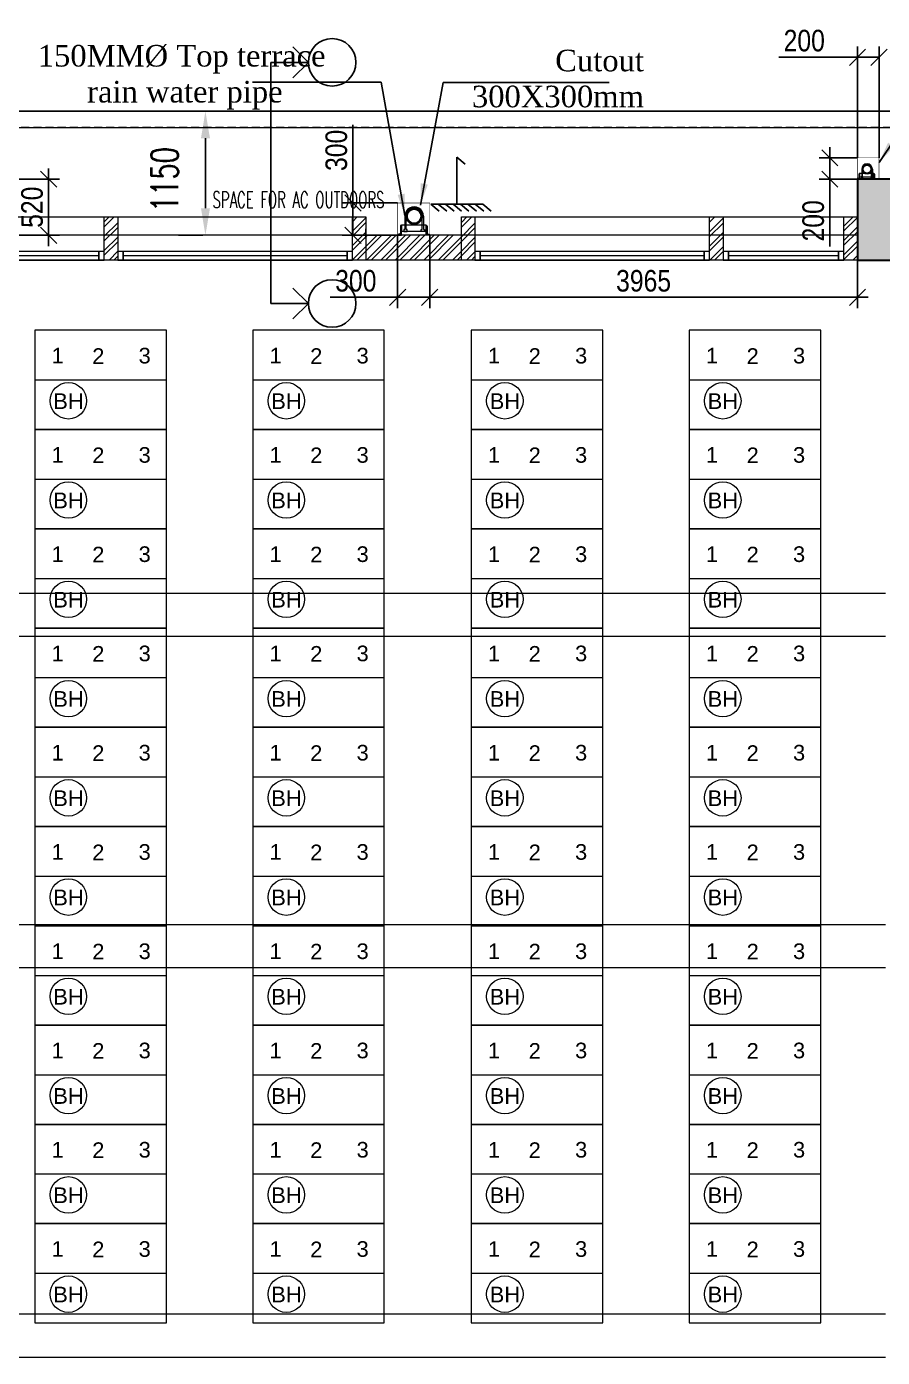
# Model space of a CAD drawing. Header units: inches. Extents: x 5899882 to 5988838, y -468923 to -96891.
# Drawn here: x 5945909 to 5953840, y -199105 to -186771 of the extents above; entities that cross this region are included whole.
import ezdxf

# ---------------------------------------------------------------- set-up
doc = ezdxf.new("R2010")
doc.units = ezdxf.units.IN
doc.header["$MEASUREMENT"] = 0
doc.linetypes.add('1', pattern=[0])
doc.linetypes.add('DASHED', pattern=[0.75, 0.5, -0.25])
doc.layers.get('Defpoints').update_dxf_attribs({"color": 8})
for name, color, linetype in [('0 slc Rwp sloape', 7, 'Continuous'), ('0- SLC ARCH LAYOUT', 7, 'Continuous'), ('0- SLC DIMENSION', 7, 'Continuous'), ('0- SLC HIDE BOX & CUTOUT', 6, 'Continuous'), ('0-SLC- Waste water down take', 6, 'Continuous'), ('0-SLC-100mm Soil Pipe', 190, 'Continuous'), ('a_150 walls', 8, '1'), ('CL', 7, 'Continuous'), ('P-TEXT', 7, 'Continuous'), ('rwp', 5, 'Continuous')]:
    doc.layers.add(name, color=color, linetype=linetype)
for name, color, linetype, lineweight in [('0-SLC-CLAMPS', 7, 'Continuous', 9), ('ARCL-HATCH-B', 8, 'Continuous', 5), ('ARLC-COL', 8, 'Continuous', 30), ('ARLC-DIM0', 8, 'Continuous', 5), ('ARLC-DIM1', 8, 'Continuous', 5), ('ARLC-DOOR-W', 8, 'Continuous', 5), ('ARLC-ELE0', 8, 'Continuous', 9), ('ARLC-ELE1', 8, 'Continuous', 13), ('ARLC-FUR (NOMN)', 8, 'Continuous', 9), ('ARLC-FURN', 8, 'Continuous', 9), ('ARLC-HATCH-C', 8, 'Continuous', 5), ('ARLC-TEXT0', 8, 'Continuous', 20), ('ARLC-WALL', 8, 'Continuous', 15)]:
    doc.layers.add(name, color=color, linetype=linetype, lineweight=lineweight)
doc.styles.add('ARIAL', font='tahoma.ttf')
doc.styles.add('LT0050R', font='arial.ttf', dxfattribs={"height": 120})
doc.styles.add('RS', font='simplex8.shx', dxfattribs={"width": 0.6, "height": 150})
doc.styles.add('SIMPLEX', font='simplex.shx', dxfattribs={"width": 0.7})
doc.styles.get("Standard").update_dxf_attribs({"font": 'arial.ttf'})
doc.styles.add('swis cn bt', font='swissc.ttf')
doc.dimstyles.new('dim-500', dxfattribs={"dimscale": 500, "dimtxt": 2.25, "dimasz": 2, "dimexe": 1.5, "dimexo": 1.5, "dimgap": 0.8, "dimtad": 1, "dimdec": 0, "dimdsep": 46, "dimtxsty": 'ARIAL', "dimblk": 'ARCHTICK', "dimcen": 2.5, "dimdle": 1.5, "dimclrd": 1, "dimclre": 9, "dimclrt": 4, "dimadec": 0, "dimazin": 0, "dimtfac": 1, "dimtdec": 0, "dimtmove": 2, "dimatfit": 3, "dimldrblk": 'ARCHTICK', "dimfxl": 1, "dimarcsym": 0})
doc.dimstyles.new('LT0050R', dxfattribs={"dimtxt": 120, "dimasz": 80, "dimexe": 80, "dimexo": 50, "dimgap": 80, "dimtad": 0, "dimdec": 0, "dimzin": 0, "dimdsep": 46, "dimtxsty": 'LT0050R', "dimblk": 'ARCHTICK', "dimcen": 1, "dimdle": 80, "dimclrd": 252, "dimclre": 252, "dimclrt": 240, "dimadec": 0, "dimazin": 0, "dimtfac": 1, "dimtdec": 0, "dimtofl": 0, "dimtmove": 1, "dimatfit": 3, "dimfxl": 1, "dimtolj": 1, "dimtzin": 0, "dimlwd": -1, "dimlwe": -1, "dimarcsym": 0})
doc.dimstyles.new('SLC', dxfattribs={"dimtxt": 200, "dimasz": 150, "dimexe": 100, "dimexo": 0, "dimgap": 50, "dimtad": 1, "dimdec": 0, "dimrnd": 5, "dimzin": 1, "dimdsep": 46, "dimtxsty": 'swis cn bt', "dimblk": 'OBLIQUE', "dimcen": 60, "dimdle": 100, "dimclrd": 256, "dimclre": 256, "dimclrt": 256, "dimazin": 0, "dimtfac": 1, "dimtdec": 0, "dimtofl": 0, "dimtmove": 0, "dimatfit": 3, "dimfxl": 0.18, "dimtolj": 1, "dimtzin": 0, "dimarcsym": 0})
doc.dimstyles.get("Standard").update_dxf_attribs({"dimtxt": 200, "dimasz": 200, "dimexe": 0.18, "dimexo": 0.0625, "dimgap": 0.09, "dimtad": 0, "dimdec": 0, "dimrnd": 5, "dimzin": 0, "dimdsep": 46, "dimtxsty": 'Standard', "dimblk": 'OBLIQUE', "dimcen": 0.09, "dimadec": 0, "dimazin": 0, "dimtfac": 1, "dimtdec": 0, "dimtofl": 0, "dimtmove": 0, "dimatfit": 3, "dimfxl": 1, "dimtolj": 1, "dimtzin": 0, "dimarcsym": 0})
pattern_1 = [(45, (-5779197.41, 117191.3), (-66.2912607, 66.2912607), []), (45, (-5779153.22, 117191.3), (-66.2912607, 66.2912607), [])]

# ---------------------------------------------------------------- blocks, each defined once
blk = doc.blocks.new('_ArchTick')
at = {"color": 0, "linetype": 'ByBlock', "const_width": 0.15}
blk.add_lwpolyline([(-0.5, -0.5), (0.5, 0.5)], dxfattribs=at)
blk = doc.blocks.new('an80')
for points in [[(-46, 0), (-46, 66.3), (-51, 66.3), (-51, 76.3), (-35, 76.3), (-35, 66.3), (-40, 66.3), (-40, 0)], [(46, 0), (46, 66.3), (51, 66.3), (51, 76.3), (35, 76.3), (35, 66.3), (40, 66.3), (40, 0)]]:
    blk.add_lwpolyline(points)
for radius in [46, 40]:
    blk.add_arc((0, 0), radius, 180, 360)
blk = doc.blocks.new('80mm')
at = {"layer": '0-SLC- Waste water down take', "const_width": 5}
blk.add_lwpolyline([(-37.5, 0, 1), (37.5, 0, 1)], format="xyb", close=True, dxfattribs=at)
at = {"layer": '0-SLC- Waste water down take'}
for radius in [40, 35]:
    blk.add_circle((0, 0), radius, dxfattribs=at)
blk = doc.blocks.new('DSF')
at = {"layer": '0-SLC-CLAMPS'}
for points in [[(1498.45, 220.321), (1498.447, 220.321, -0.414214), (1498.442, 220.327), (1498.442, 220.327), (1498.461, 220.327), (1498.461, 220.274, -0.414214), (1498.456, 220.279), (1498.456, 220.316, 0.414214)], [(1498.604, 220.321), (1498.608, 220.321, 0.414214), (1498.613, 220.327), (1498.613, 220.327), (1498.593, 220.327), (1498.593, 220.274, 0.414214), (1498.599, 220.279), (1498.599, 220.316, -0.414214)]]:
    blk.add_lwpolyline(points, format="xyb", close=True, dxfattribs=at)
blk.add_lwpolyline([(1498.593, 220.306), (1498.461, 220.306), (1498.461, 220.274), (1498.593, 220.274)], close=True, dxfattribs=at)
at = {"layer": '0-SLC- Waste water down take', "lineweight": 0, "ltscale": 12, "xscale": 0.0010714285714286, "yscale": 0.0010714285714286, "zscale": 0.0010714285714286}
blk.add_blockref('80mm', (1498.524, 220.234), dxfattribs=at)
at = {"layer": '0-SLC-CLAMPS', "xscale": 0.0010714285714286, "yscale": 0.0010714285714286, "zscale": 0.0010714285714286}
blk.add_blockref('an80', (1498.524, 220.234), dxfattribs=at)
blk = doc.blocks.new('176')
at = {"layer": '0-SLC-CLAMPS', "elevation": 0}
for points in [[(-108.6, 76.7), (-108.6, 80.1, 0.414214), (-114, 85.4), (-114, 85.4), (-114, 65.9), (-61.1, 65.9, 0.414214), (-66.4, 71.3), (-103.3, 71.3, -0.414214)], [(-108.6, -75.8), (-108.6, -79.2, -0.414214), (-114, -84.6), (-114, -84.6), (-114, -65.1), (-61.1, -65.1, -0.414214), (-66.4, -70.4), (-103.3, -70.4, 0.414214)]]:
    blk.add_lwpolyline(points, format="xyb", close=True, dxfattribs=at)
blk.add_lwpolyline([(-92.9, 65.9), (-92.9, -65.1), (-61.1, -65.1), (-61.1, 65.9)], close=True, dxfattribs=at)
at = {"layer": 'rwp', "color": 5, "const_width": 5.36, "elevation": 0}
blk.add_lwpolyline([(-12.5, -42.2, 1), (-12.5, 38.2, 1)], format="xyb", close=True, dxfattribs=at)
at = {"layer": 'rwp', "color": 5}
for radius in [42.9, 37.5]:
    blk.add_circle((-12.5, -2, 0), radius, dxfattribs=at)
at = {"layer": '0-SLC-CLAMPS', "color": 6, "xscale": 1.0714285714286, "yscale": 1.0714285714286, "zscale": 1.0714285714286, "rotation": 90}
blk.add_blockref('an80', (-12.5, -2, 0), dxfattribs=at)
blk = doc.blocks.new('_OBLIQUE')
at = {"color": 0, "linetype": 'ByBlock'}
blk.add_line((-0.5, -0.5), (0.5, 0.5), dxfattribs=at)
blk = doc.blocks.new('*D112')
at = {"layer": '0- SLC DIMENSION', "lineweight": -2, "transparency": 16777216}
for p, q in [((5948933, -188405), (5948933, -187681)), ((5948933, -188705), (5948933, -188305)), ((5949347, -188405), (5948833, -188405)), ((5949347, -188705), (5948833, -188705))]:
    blk.add_line(p, q, dxfattribs=at)
at = {"layer": 'Defpoints', "color": 0, "transparency": 16777216}
for p in [(5949347, -188405), (5948933, -188705), (5949347, -188705)]:
    blk.add_point(p, dxfattribs=at)
at = {"layer": '0- SLC DIMENSION', "lineweight": -2, "transparency": 16777216, "xscale": 150, "yscale": 150, "zscale": 150}
for p, rotation in [((5948933, -188405), 90), ((5948933, -188705), 270)]:
    blk.add_blockref('_OBLIQUE', p, dxfattribs=dict(at, rotation=rotation))
at = {"layer": '0- SLC DIMENSION', "transparency": 16777216, "insert": (5948780, -187918), "char_height": 200, "attachment_point": 5, "rotation": 90, "style": 'swis cn bt'}
blk.add_mtext('\\A1;300', dxfattribs=at)
blk = doc.blocks.new('*D113')
at = {"layer": '0- SLC DIMENSION', "lineweight": -2, "transparency": 16777216}
for p, q in [((5949645, -188705), (5949645, -189380)), ((5953609, -188935), (5953609, -189380)), ((5949545, -189280), (5953709, -189280))]:
    blk.add_line(p, q, dxfattribs=at)
at = {"layer": 'Defpoints', "color": 0, "transparency": 16777216}
for p in [(5949645, -188705), (5953609, -188935), (5953609, -189280)]:
    blk.add_point(p, dxfattribs=at)
at = {"layer": '0- SLC DIMENSION', "lineweight": -2, "transparency": 16777216, "xscale": 150, "yscale": 150, "zscale": 150, "rotation": 180}
blk.add_blockref('_OBLIQUE', (5949645, -189280), dxfattribs=at)
at = {"layer": '0- SLC DIMENSION', "lineweight": -2, "transparency": 16777216, "xscale": 150, "yscale": 150, "zscale": 150}
blk.add_blockref('_OBLIQUE', (5953609, -189280), dxfattribs=at)
at = {"layer": '0- SLC DIMENSION', "transparency": 16777216, "insert": (5951627, -189128), "char_height": 200, "attachment_point": 5, "style": 'swis cn bt'}
blk.add_mtext('\\A1;3965', dxfattribs=at)
blk = doc.blocks.new('*D114')
at = {"layer": '0- SLC DIMENSION', "lineweight": -2, "transparency": 16777216}
for p, q in [((5953609, -187987), (5953609, -186955)), ((5953809, -187987), (5953809, -186955)), ((5953609, -187055), (5952880, -187055)), ((5953809, -187055), (5953509, -187055))]:
    blk.add_line(p, q, dxfattribs=at)
at = {"layer": 'Defpoints', "color": 0, "transparency": 16777216}
for p in [(5953809, -187055), (5953609, -187987), (5953809, -187987)]:
    blk.add_point(p, dxfattribs=at)
at = {"layer": '0- SLC DIMENSION', "lineweight": -2, "transparency": 16777216, "xscale": 150, "yscale": 150, "zscale": 150, "rotation": 180}
blk.add_blockref('_OBLIQUE', (5953609, -187055), dxfattribs=at)
at = {"layer": '0- SLC DIMENSION', "lineweight": -2, "transparency": 16777216, "xscale": 150, "yscale": 150, "zscale": 150}
blk.add_blockref('_OBLIQUE', (5953809, -187055), dxfattribs=at)
at = {"layer": '0- SLC DIMENSION', "transparency": 16777216, "insert": (5953116, -186902), "char_height": 200, "attachment_point": 5, "style": 'swis cn bt'}
blk.add_mtext('\\A1;200', dxfattribs=at)
blk = doc.blocks.new('*D115')
at = {"layer": '0- SLC DIMENSION', "lineweight": -2, "transparency": 16777216}
for p, q in [((5953353, -187887), (5953353, -188185)), ((5953609, -187987), (5953253, -187987)), ((5953609, -188185), (5953253, -188185)), ((5953353, -188185), (5953353, -188808))]:
    blk.add_line(p, q, dxfattribs=at)
at = {"layer": 'Defpoints', "color": 0, "transparency": 16777216}
for p in [(5953609, -187987), (5953353, -188185), (5953609, -188185)]:
    blk.add_point(p, dxfattribs=at)
at = {"layer": '0- SLC DIMENSION', "lineweight": -2, "transparency": 16777216, "xscale": 150, "yscale": 150, "zscale": 150}
for p, rotation in [((5953353, -187987), 90), ((5953353, -188185), 270)]:
    blk.add_blockref('_OBLIQUE', p, dxfattribs=dict(at, rotation=rotation))
at = {"layer": '0- SLC DIMENSION', "transparency": 16777216, "insert": (5953200, -188571), "char_height": 200, "attachment_point": 5, "rotation": 90, "style": 'swis cn bt'}
blk.add_mtext('\\A1;200', dxfattribs=at)
blk = doc.blocks.new('*D117')
at = {"layer": '0- SLC DIMENSION', "lineweight": -2, "transparency": 16777216}
for p, q in [((5946113, -188805), (5946113, -188085)), ((5945584, -188185), (5946213, -188185)), ((5945584, -188705), (5946213, -188705))]:
    blk.add_line(p, q, dxfattribs=at)
at = {"layer": 'Defpoints', "color": 0, "transparency": 16777216}
for p in [(5945584, -188185), (5946113, -188185), (5945584, -188705)]:
    blk.add_point(p, dxfattribs=at)
at = {"layer": '0- SLC DIMENSION', "lineweight": -2, "transparency": 16777216, "xscale": 150, "yscale": 150, "zscale": 150}
for p, rotation in [((5946113, -188185), 90), ((5946113, -188705), 270)]:
    blk.add_blockref('_OBLIQUE', p, dxfattribs=dict(at, rotation=rotation))
at = {"layer": '0- SLC DIMENSION', "transparency": 16777216, "insert": (5945960, -188445), "char_height": 200, "attachment_point": 5, "rotation": 90, "style": 'swis cn bt'}
blk.add_mtext('\\A1;520', dxfattribs=at)
blk = doc.blocks.new('*D121')
at = {"layer": '0- SLC DIMENSION', "lineweight": -2, "transparency": 16777216}
for p, q in [((5949347, -188705), (5949347, -189380)), ((5949645, -188705), (5949645, -189380)), ((5949347, -189280), (5948723, -189280)), ((5949745, -189280), (5949347, -189280))]:
    blk.add_line(p, q, dxfattribs=at)
at = {"layer": 'Defpoints', "color": 0, "transparency": 16777216}
for p in [(5949347, -188705), (5949645, -188705), (5949347, -189280)]:
    blk.add_point(p, dxfattribs=at)
at = {"layer": '0- SLC DIMENSION', "lineweight": -2, "transparency": 16777216, "xscale": 150, "yscale": 150, "zscale": 150, "rotation": 180}
blk.add_blockref('_OBLIQUE', (5949347, -189280), dxfattribs=at)
at = {"layer": '0- SLC DIMENSION', "lineweight": -2, "transparency": 16777216, "xscale": 150, "yscale": 150, "zscale": 150}
blk.add_blockref('_OBLIQUE', (5949645, -189280), dxfattribs=at)
at = {"layer": '0- SLC DIMENSION', "transparency": 16777216, "insert": (5948960, -189128), "char_height": 200, "attachment_point": 5, "style": 'swis cn bt'}
blk.add_mtext('\\A1;300', dxfattribs=at)
blk = doc.blocks.new('bb4')
at = {"layer": 'ARLC-FUR (NOMN)'}
blk.add_circle((5946603, -112567), 169, dxfattribs=at)
at = {"layer": 'ARLC-FURN'}
blk.add_lwpolyline([(5947511, -112833), (5947511, -111913), (5946291, -111913), (5946291, -112833)], close=True, dxfattribs=at)
blk.add_lwpolyline([(5946291, -112373), (5947511, -112373)], dxfattribs=at)
for s, p in [('1', (5946447, -112221)), ('2', (5946824, -112225)), ('3', (5947254, -112221))]:
    blk.add_text(s, height=145).set_placement(p)
at = {"layer": 'ARLC-FUR (NOMN)'}
blk.add_text('BH', height=145.4, dxfattribs=at).set_placement((5946463, -112643))
blk = doc.blocks.new('A$C5D8F11B1')
at = {"layer": 'ARCL-HATCH-B'}
h = blk.add_hatch(dxfattribs=at)
h.set_pattern_fill('ANSI32', color=256, scale=250)
h.set_pattern_definition(pattern_1)
h.paths.add_polyline_path([(1570, 6610), (1445, 6610), (1445, 6290), (1445, 6290), (1445, 6210), (1570, 6210)])
h = blk.add_hatch(dxfattribs=at)
h.set_pattern_fill('ANSI32', color=256, scale=250)
h.set_pattern_definition(pattern_1)
h.paths.add_polyline_path([(3870, 6610), (3745, 6610), (3745, 6210), (3870, 6210)])
h = blk.add_hatch(dxfattribs=at)
h.set_pattern_fill('ANSI32', color=256, scale=250)
h.set_pattern_definition(pattern_1)
h.paths.add_polyline_path([(4880, 6610), (4755, 6610), (4755, 6210), (4880, 6210), (4880, 6290)])
h = blk.add_hatch(dxfattribs=at)
h.set_pattern_fill('ANSI32', color=256, scale=250)
h.set_pattern_definition(pattern_1)
h.paths.add_polyline_path([(7180, 6610), (7055, 6610), (7055, 6210), (7180, 6210), (7180, 6290)])
h = blk.add_hatch(dxfattribs=at)
h.set_pattern_fill('ANSI32', color=256, scale=250)
h.set_pattern_definition(pattern_1)
h.paths.add_polyline_path([(8425, 6610), (8300, 6610), (8300, 6210), (8425, 6210)])
h = blk.add_hatch(dxfattribs=at)
h.set_pattern_fill('ANSI32', color=256, scale=250)
h.set_pattern_definition(pattern_1)
h.paths.add_polyline_path([(4755, 6440), (3870, 6440), (3870, 6410), (3870, 6210), (4755, 6210)])
at = {"layer": 'ARLC-HATCH-C', "ltscale": 0.1}
blk.add_hatch(color=256, dxfattribs=at).paths.add_polyline_path([(8425, 6960), (8425, 6210), (9175, 6210), (9175, 6960)])
at = {"layer": 'a_150 walls'}
blk.add_line((3870, 6410), (3870, 6499), dxfattribs=at)
at = {"layer": 'ARLC-COL'}
blk.add_lwpolyline([(8425, 6210), (9175, 6210), (9175, 6960), (8425, 6960)], close=True, dxfattribs=at)
at = {"layer": 'ARLC-DIM0'}
for points in [[(1445, 6290), (1395, 6290), (1395, 6210), (1445, 6210)], [(1620, 6290), (1570, 6290), (1570, 6210), (1620, 6210)], [(3745, 6290), (3695, 6290), (3695, 6210), (3745, 6210)], [(4930, 6290), (4880, 6290), (4880, 6210), (4930, 6210)], [(7055, 6290), (7005, 6290), (7005, 6210), (7055, 6210)], [(7230, 6290), (7180, 6290), (7180, 6210), (7230, 6210)], [(8300, 6290), (8250, 6290), (8250, 6210), (8300, 6210)]]:
    blk.add_lwpolyline(points, close=True, dxfattribs=at)
at = {"layer": 'ARLC-DOOR-W', "ltscale": 0.1}
for p, q in [((1395, 6250), (375, 6250)), ((3695, 6250), (1620, 6250)), ((7005, 6250), (4930, 6250)), ((8250, 6250), (7230, 6250))]:
    blk.add_line(p, q, dxfattribs=at)
at = {"layer": 'ARLC-DOOR-W'}
for points in [[(1395, 6210), (1395, 6290), (375, 6290), (375, 6210)], [(3695, 6210), (3695, 6290), (1620, 6290), (1620, 6210)], [(7005, 6210), (7005, 6290), (4930, 6290), (4930, 6210)], [(8250, 6210), (8250, 6290), (7230, 6290), (7230, 6210)]]:
    blk.add_lwpolyline(points, close=True, dxfattribs=at)
at = {"layer": 'ARLC-ELE0'}
for p, q in [((325, 6610), (1445, 6610)), ((1570, 6610), (3745, 6610)), ((4880, 6610), (7055, 6610)), ((7180, 6610), (8300, 6610))]:
    blk.add_line(p, q, dxfattribs=at)
at = {"layer": 'ARLC-ELE1'}
for p, q in [((-30, 7590), (17550, 7590)), ((120, 7440), (17400, 7440))]:
    blk.add_line(p, q, dxfattribs=at)
at = {"layer": 'ARLC-WALL'}
for p, q in [((4755, 6440), (3870, 6440)), ((4755, 6210), (3870, 6210))]:
    blk.add_line(p, q, dxfattribs=at)
for points in [[(1570, 6610), (1570, 6210), (1445, 6210), (1445, 6610)], [(3870, 6610), (3870, 6210), (3745, 6210), (3745, 6610)], [(4880, 6610), (4880, 6210), (4755, 6210), (4755, 6610)], [(7180, 6610), (7180, 6210), (7055, 6210), (7055, 6610)], [(8425, 6610), (8425, 6210), (8300, 6210), (8300, 6610)]]:
    blk.add_lwpolyline(points, close=True, dxfattribs=at)
at = {"layer": 'ARLC-DIM1'}
for p in [(-5945491, 117473), (-5943471, 117473), (-5941446, 117473), (-5939426, 117473), (-5945491, 116553), (-5943471, 116553), (-5941446, 116553), (-5939426, 116553), (-5945491, 115633), (-5943471, 115633), (-5941446, 115633), (-5939426, 115633), (-5945491, 114713), (-5943471, 114713), (-5941446, 114713), (-5939426, 114713), (-5945491, 113793), (-5943471, 113793), (-5941446, 113793), (-5939426, 113793), (-5945491, 112873), (-5943471, 112873), (-5941446, 112873), (-5939426, 112873), (-5945491, 111953), (-5943471, 111953), (-5941446, 111953), (-5939426, 111953), (-5945491, 111033), (-5943471, 111033), (-5941446, 111033), (-5939426, 111033), (-5945491, 110113), (-5943471, 110113), (-5941446, 110113), (-5939426, 110113), (-5945491, 109193), (-5943471, 109193), (-5941446, 109193), (-5939426, 109193)]:
    blk.add_blockref('bb4', p, dxfattribs=at)
at = {"layer": 'ARLC-TEXT0', "style": 'RS', "width": 0.6}
blk.add_text('SPACE FOR AC OUTDOORS', height=150, dxfattribs=at).set_placement((2448, 6695))
blk = doc.blocks.new('A$C67844AE1')
at = {"color": 7}
for p, q in [((-218, 241), (-283, 162)), ((-218, 172), (-283, 93)), ((-218, 103), (-283, 24)), ((-218, 34), (-283, -45)), ((218, 0), (-218, 0)), ((218, 0), (153, -79)), ((-218, -34), (-283, -113)), ((-218, -103), (-283, -182)), ((-218, -172), (-283, -251)), ((-218, -241), (-283, -320))]:
    blk.add_line(p, q, dxfattribs=at)
at = {"layer": 'CL', "color": 7}
blk.add_line((-218, 241), (-218, -241), dxfattribs=at)
blk = doc.blocks.new('*D644')
at = {"layer": 'CL', "color": 9, "lineweight": -2}
for p, q in [((5947816, -187555), (5947591, -187555)), ((5947316, -188705), (5947541, -188705))]:
    blk.add_line(p, q, dxfattribs=at)
at = {"layer": 'CL', "color": 0, "lineweight": -2}
blk.add_line((5947566, -188455), (5947566, -187805), dxfattribs=at)
at = {"layer": 'CL', "color": 0}
for points in [[(5947525, -187805), (5947608, -187805), (5947566, -187555)], [(5947525, -188455), (5947608, -188455), (5947566, -188705)]]:
    blk.add_solid(points, dxfattribs=at)
at = {"layer": 'Defpoints', "color": 0}
for p in [(5947566, -187555), (5947566, -187555), (5947566, -188705)]:
    blk.add_point(p, dxfattribs=at)
at = {"layer": 'CL', "color": 0, "insert": (5947189, -188188), "char_height": 250, "attachment_point": 5, "rotation": 90, "style": 'SIMPLEX'}
blk.add_mtext('1150', dxfattribs=at)

msp = doc.modelspace()

# ---------------------------------------------------------------- block references
at = {"layer": '0- SLC ARCH LAYOUT'}
msp.add_blockref('A$C5D8F11B1', (5945183.9, -195145.1), dxfattribs=at)

# ---------------------------------------------------------------- next in the draw order: hatches: boundary and pattern name
at = {"layer": 'ARLC-HATCH-C', "ltscale": 0.1}
msp.add_hatch(color=0, dxfattribs=at).paths.add_polyline_path([(5953608.9, -188185.1), (5953608.9, -188935.1), (5954358.9, -188935.1), (5954358.9, -188185.1)])

# ---------------------------------------------------------------- next in the draw order: linework, layer by layer
at = {"layer": '0- SLC HIDE BOX & CUTOUT', "const_width": 5}
for points in [[(5953608.9, -188185.1), (5953608.9, -187987.3), (5953808.9, -187987.3), (5953808.9, -188185.1)], [(5949645.3, -188405.1), (5949347.5, -188405.1), (5949347.5, -188705.1), (5949645.3, -188705.1)]]:
    msp.add_lwpolyline(points, close=True, dxfattribs=at)
at = {"layer": 'ARLC-COL', "color": 0}
msp.add_lwpolyline([(5953608.9, -188935.1), (5954358.9, -188935.1), (5954358.9, -188185.1), (5953608.9, -188185.1)], close=True, dxfattribs=at)
at = {"layer": 'ARLC-WALL', "color": 30, "linetype": 'DASHED', "ltscale": 150}
msp.add_line((5962583.9, -187705.1), (5945383.9, -187705.1), dxfattribs=at)
at = {"layer": 'ARLC-WALL', "color": 30}
for p, q in [((5953608.9, -188705.1), (5945383.9, -188705.1)), ((5953608.9, -188935.1), (5945383.9, -188935.1)), ((5953868.9, -192025.1), (5945383.9, -192025.1)), ((5953868.9, -192425.1), (5945383.9, -192425.1)), ((5953868.9, -195095.1), (5945383.9, -195095.1)), ((5953868.9, -195495.1), (5945383.9, -195495.1)), ((5953868.9, -198705.1), (5945383.9, -198705.1)), ((5953868.9, -199105.1), (5945383.9, -199105.1))]:
    msp.add_line(p, q, dxfattribs=at)
at = {"layer": 'CL', "color": 0}
for p, q in [((5948519.9, -187102.4), (5948377.1, -186959.6)), ((5948172.9, -187102.4), (5948172.9, -189336.9)), ((5948172.9, -187102.4), (5948519.9, -187102.4)), ((5948519.9, -187102.4), (5948377.1, -187245.3)), ((5962813.9, -187555.1), (5945383.9, -187555.1)), ((5948519.9, -189336.9), (5948377.1, -189194.1)), ((5948172.9, -189336.9), (5948519.9, -189336.9)), ((5948519.9, -189336.9), (5948377.1, -189479.8))]:
    msp.add_line(p, q, dxfattribs=at)
for centre in [(5948740.2, -187102.4), (5948740.2, -189336.9)]:
    msp.add_circle(centre, 220.3, dxfattribs=at)

# ---------------------------------------------------------------- next in the draw order: block references
at = {"layer": '0-SLC-100mm Soil Pipe', "color": 30, "xscale": 1000, "yscale": 1000, "zscale": 1000, "rotation": 180}
msp.add_blockref('DSF', (7452221.8, 32141.6), dxfattribs=at)
at = {"layer": '0-SLC-CLAMPS', "xscale": 1.744186046511625, "yscale": 1.744186046511625, "zscale": 1.744186046511625, "rotation": 89.99999999999999}
msp.add_blockref('176', (5949497.1, -188506.2, 0), dxfattribs=at)
at = {"layer": 'CL', "color": 0, "rotation": 90}
msp.add_blockref('A$C67844AE1', (5949895.4, -188200), dxfattribs=at)

# ---------------------------------------------------------------- next in the draw order: texts
at = {"layer": '0- SLC HIDE BOX & CUTOUT', "insert": (5951630.3, -186985.2), "char_height": 200, "width": 1754.296, "attachment_point": 3, "style": 'ARIAL'}
msp.add_mtext('{\\fTimes New Roman|b0|i0|c0|p18;Cutout 300X300mm}', dxfattribs=at)
at = {"layer": 'P-TEXT', "color": 7, "insert": (5945573.6, -187240.2), "char_height": 200, "width": 3434.546, "attachment_point": 4, "rotation": 360}
msp.add_mtext('\\pi438.42;{\\fTimes New Roman|b0|i0|c0|p18;\\C3;150MMØ Top terrace\\P\\pi820.8; rain water pipe }', dxfattribs=at)

# ---------------------------------------------------------------- next in the draw order: dimensions: what is measured, and where the dimension line sits
at = {"layer": '0- SLC DIMENSION'}
dim = msp.add_linear_dim(base=(5953808.9, -187055.1), p1=(5953608.9, -187987.3), p2=(5953808.9, -187987.3), dimstyle='SLC', override={"dimfxl": 0}, dxfattribs=at)
dim.commit()
dim.dimension.update_dxf_attribs({"geometry": '*D114', "text_midpoint": (5953116.5, -187055.1), "dimtype": 160})
dim = msp.add_linear_dim(base=(5948933, -188705.1), p1=(5949347.5, -188405.1), p2=(5949347.5, -188705.1), angle=270, dimstyle='SLC', override={"dimfxl": 0}, dxfattribs=at)
dim.commit()
dim.dimension.update_dxf_attribs({"geometry": '*D112', "text_midpoint": (5948933, -187917.8), "dimtype": 161})
dim = msp.add_linear_dim(base=(5953353, -188185.1), p1=(5953608.9, -187987.3), p2=(5953608.9, -188185.1), angle=90, dimstyle='SLC', override={"dimfxl": 0}, dxfattribs=at)
dim.commit()
dim.dimension.update_dxf_attribs({"geometry": '*D115', "text_midpoint": (5953200.2, -188571.3)})
dim = msp.add_aligned_dim(p1=(5945583.9, -188705.1), p2=(5945583.9, -188185.1), distance=-529.1, dimstyle='SLC', override={"dimfxl": 0}, dxfattribs=at)
dim.commit()
dim.dimension.update_dxf_attribs({"geometry": '*D117', "text_midpoint": (5945960.2, -188445.1)})
for base, p2, picture, middle in [((5949347.5, -189280.5), (5949347.5, -188705.1), '*D121', (5948960.2, -189128)), ((5953608.9, -189280.5), (5953608.9, -188935.1), '*D113', (5951627.1, -189127.8))]:
    dim = msp.add_linear_dim(base=base, p1=(5949645.3, -188705.1), p2=p2, dimstyle='SLC', override={"dimfxl": 0}, dxfattribs=at)
    dim.commit()
    dim.dimension.update_dxf_attribs({"geometry": picture, "text_midpoint": middle})
at = {"layer": 'CL', "color": 0}
dim = msp.add_linear_dim(base=(5947566.4, -187555.1), p1=(5947566.4, -188705.1), p2=(5947566.4, -187555.1), angle=90, dimstyle='dim-500', override={"dimtxt": 0.5, "dimasz": 0.5, "dimexe": 0.05, "dimexo": 0.5, "dimgap": 0.5, "dimpost": '\\X', "dimtxsty": 'SIMPLEX', "dimsah": 1, "dimdle": 0.1, "dimclrd": 0, "dimclrt": 0}, dxfattribs=at)
dim.commit()
dim.dimension.update_dxf_attribs({"geometry": '*D644', "text_midpoint": (5947189.4, -188188.4), "dimtype": 161})

# ---------------------------------------------------------------- next in the draw order: leaders
at = {"layer": '0 slc Rwp sloape', "color": 2}
msp.add_leader([(5949414.9, -188521.9), (5949194.9, -187285.7), (5948001.5, -187285.7)], dimstyle='Standard', override={"dimasz": 200, "dimclrd": 3, "dimfxl": 0.18}, dxfattribs=at)
at = {"layer": '0- SLC HIDE BOX & CUTOUT'}
for points in [[(5953808.9, -188031.5), (5954365, -187201), (5955241.8, -187201)], [(5949558.2, -188425.8), (5949769, -187289.5), (5951308.5, -187289.5)]]:
    msp.add_leader(points, dimstyle='LT0050R', override={"dimasz": 200, "dimclrd": 256, "dimfxl": 160}, dxfattribs=at)

doc.saveas('drawing.dxf')
